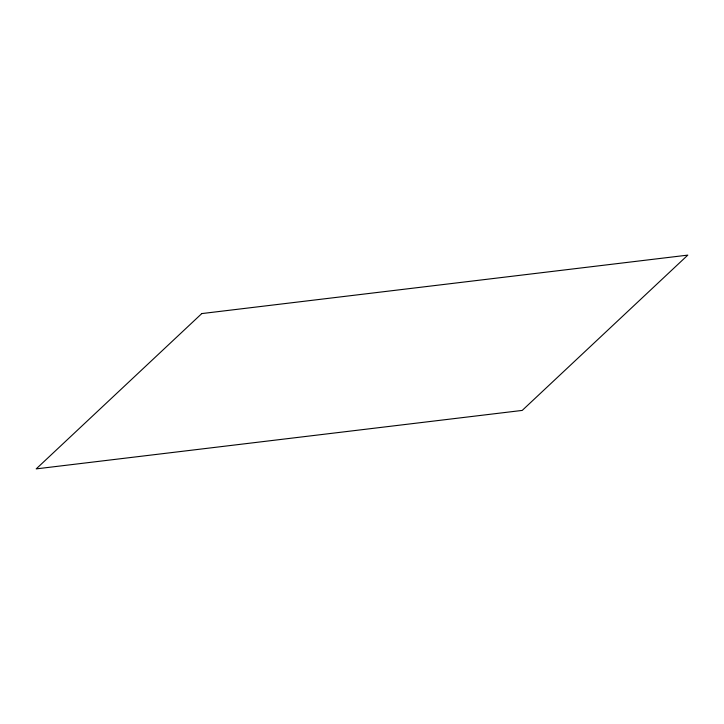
<?xml version="1.0" encoding="UTF-8"?>
<svg xmlns="http://www.w3.org/2000/svg" width="724" height="724" viewBox="0 0 724 724"><rect width="100%" height="100%" fill="white"/><g stroke="black" fill="none" stroke-linecap="round" stroke-linejoin="round"><path stroke-width="1.09" d="M201.779 313.582L36.2 468.881L522.221 410.418L687.8 255.119L201.779 313.582"/></g></svg>
